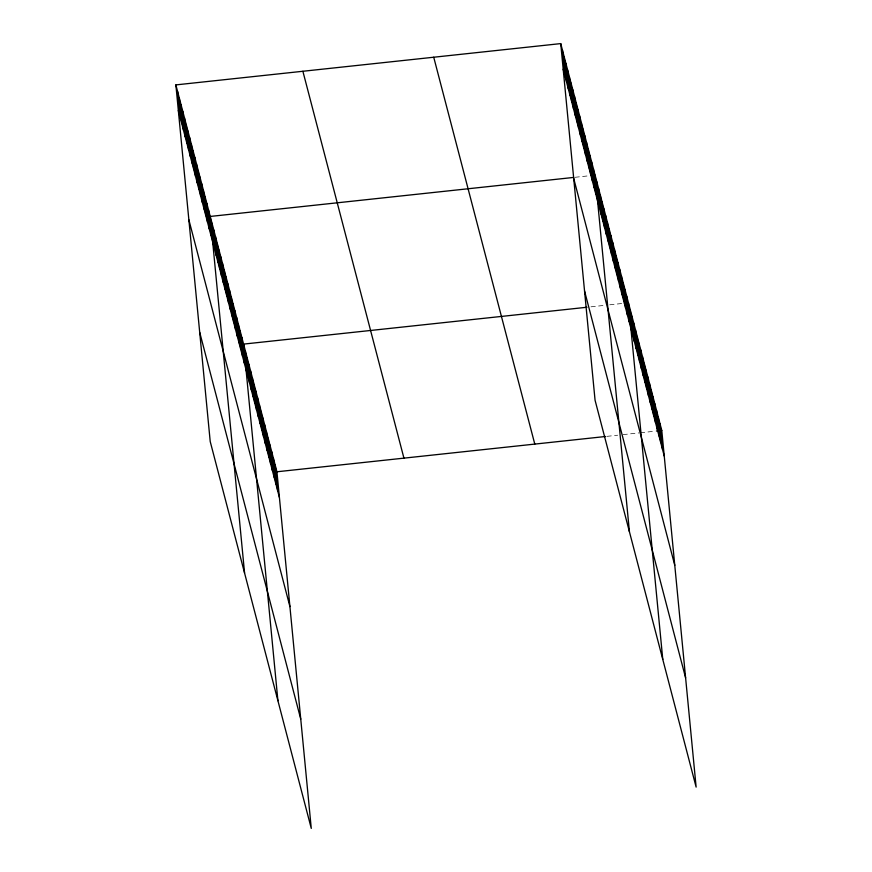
<?xml version="1.0" encoding="UTF-8"?>
<svg xmlns="http://www.w3.org/2000/svg" width="872" height="872" viewBox="0 0 872 872"><rect width="100%" height="100%" fill="white"/><g stroke="black" fill="none" stroke-linecap="round" stroke-linejoin="round"><path stroke-width="0.65" stroke-dasharray="4.36 3.27" d="M575.04 177.289L589.745 175.708M591.009 306.824L603.043 305.527M609.724 304.808L621.758 303.521M606.977 436.349L617.67 435.204M623.022 434.627L639.056 432.904M640.397 432.763L655.101 431.182"/><path stroke-width="1.31" d="M175.871 84.9L276.936 471.774L311.271 828.4L210.217 441.537L175.871 84.9L560.729 43.6L661.783 430.463L696.129 787.1L595.064 400.226L560.729 43.6M573.7 177.43L210.228 216.441L244.574 573.067M591.074 175.566L595.086 175.13L629.431 531.767M586.998 307.249L243.582 344.102L277.917 700.728M624.428 303.227L628.439 302.802L662.774 659.428M276.936 471.774L605.637 436.49M656.442 431.041L661.783 430.463M563.192 69.215L664.257 456.078M573.711 178.444L674.775 565.318M584.545 290.997L685.61 677.86M433.722 57.225L534.787 444.099M302.878 71.275L403.932 458.138M178.335 110.515L279.4 497.389M188.853 219.755L289.918 606.618M199.699 332.297L300.753 719.16M660.028 423.748L662.502 449.363M658.273 417.034L660.747 442.638M656.518 410.309L658.992 435.924M654.763 403.594L657.237 429.209M653.008 396.869L655.482 422.484M651.253 390.155L653.728 415.77M649.498 383.429L651.962 409.044M647.743 376.715L650.207 402.33M645.989 369.99L648.452 395.605M644.234 363.275L646.697 388.89M642.479 356.561L644.942 382.165M640.724 349.836L643.187 375.451M638.969 343.121L641.432 368.736M637.214 336.396L639.677 362.011M635.459 329.681L637.923 355.296M633.704 322.956L636.168 348.571M631.949 316.242L634.413 341.857M630.194 309.516L632.658 335.131M626.685 296.088L629.148 321.692M624.93 289.362L627.393 314.977M623.175 282.648L625.638 308.252M621.42 275.923L623.883 301.538M619.665 269.208L622.128 294.823M617.91 262.483L620.374 288.098M616.155 255.769L618.619 281.383M614.4 249.043L616.864 274.658M612.645 242.329L615.109 267.944M610.891 235.604L613.354 261.219M609.125 228.889L611.599 254.504M607.37 222.175L609.844 247.779M605.615 215.449L608.089 241.064M603.86 208.735L606.334 234.35M602.105 202.01L604.579 227.625M600.35 195.295L602.824 220.91M598.595 188.57L601.07 214.185M596.84 181.856L599.315 207.471M593.374 168.558L595.838 194.173M591.652 161.985L594.115 187.6M589.93 155.401L592.404 181.016M588.219 148.829L590.682 174.444M586.496 142.256L588.96 167.86M584.785 135.672L587.248 161.287M583.063 129.1L585.526 154.715M581.341 122.516L583.815 148.131M579.629 115.943L582.093 141.558M577.907 109.371L580.371 134.986M576.185 102.787L578.659 128.402M574.474 96.214L576.937 121.829M572.751 89.642L575.215 115.246M571.04 83.058L573.504 108.673M569.318 76.485L571.781 102.1M567.596 69.902L570.07 95.517M565.884 63.329L568.348 88.944M564.162 56.756L566.626 82.371M562.451 50.173L564.914 75.788M275.181 465.048L277.645 490.663M273.427 458.334L275.89 483.949M271.672 451.609L274.135 477.224M269.917 444.894L272.38 470.509M268.162 438.169L270.625 463.784M266.396 431.455L268.87 457.07M264.641 424.74L267.115 450.344M262.886 418.015L265.361 443.63M261.131 411.301L263.606 436.916M259.376 404.575L261.851 430.19M257.622 397.861L260.096 423.476M255.867 391.136L258.341 416.751M254.112 384.421L256.586 410.036M252.357 377.696L254.82 403.311M250.602 370.982L253.065 396.597M248.847 364.267L251.31 389.871M247.092 357.542L249.555 383.157M245.337 350.827L247.801 376.442M241.827 337.388L244.291 363.003M240.073 330.662L242.536 356.277M238.318 323.948L240.781 349.563M236.563 317.223L239.026 342.838M234.808 310.508L237.271 336.123M233.053 303.783L235.516 329.398M231.298 297.069L233.761 322.684M229.543 290.354L232.007 315.958M227.788 283.629L230.252 309.244M226.033 276.915L228.497 302.53M224.278 270.189L226.742 295.804M222.524 263.475L224.987 289.09M220.769 256.75L223.232 282.365M219.014 250.035L221.477 275.65M217.259 243.31L219.722 268.925M215.504 236.595L217.967 262.21M213.749 229.881L216.212 255.485M211.983 223.156L214.458 248.771M208.517 209.858L210.98 235.473M206.795 203.285L209.258 228.9M205.084 196.712L207.547 222.316M203.361 190.129L205.825 215.744M201.639 183.556L204.113 209.171M199.928 176.972L202.391 202.587M198.206 170.4L200.669 196.015M196.494 163.827L198.958 189.442M194.772 157.243L197.236 182.858M193.05 150.671L195.524 176.286M191.339 144.098L193.802 169.702M189.616 137.514L192.08 163.129M187.894 130.942L190.369 156.557M186.183 124.358L188.646 149.973M184.461 117.785L186.924 143.4M182.749 111.213L185.213 136.828M181.027 104.629L183.491 130.244M179.305 98.056L181.779 123.671M177.594 91.484L180.057 117.088"/></g></svg>
